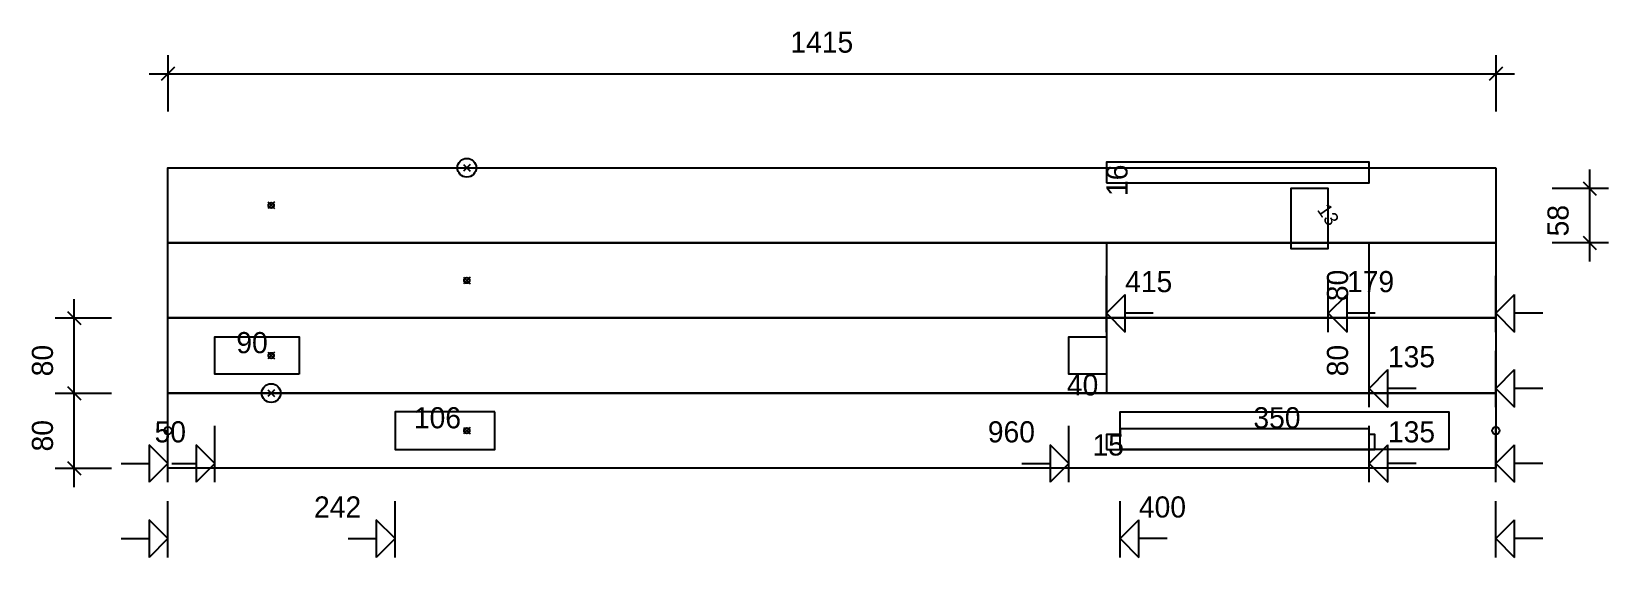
# Model space of a CAD drawing. Header units: millimetres. Extents: x -145 to 1535, y -95 to 465.
import ezdxf
from ezdxf.enums import TextEntityAlignment as Align

# ---------------------------------------------------------------- set-up
doc = ezdxf.new("R2010")
doc.units = ezdxf.units.MM
for name, color, linetype in [('1_EnPL', 7, 'CONTINUOUS'), ('CONTOUR', 7, 'CONTINUOUS'), ('CUT_HANDRAIL', 7, 'CONTINUOUS'), ('CUT_OPENING', 7, 'CONTINUOUS'), ('CUT_STEP', 7, 'CONTINUOUS'), ('CUT_STEPTEXT', 7, 'CONTINUOUS'), ('CUT_VANGTENON', 7, 'CONTINUOUS'), ('DIMLINES', 7, 'CONTINUOUS'), ('DIMLINESTEXT', 7, 'CONTINUOUS'), ('DRILLINGS', 7, 'CONTINUOUS')]:
    doc.layers.add(name, color=color, linetype=linetype)

msp = doc.modelspace()

# ---------------------------------------------------------------- linework, layer by layer
at = {"layer": '1_EnPL', "color": 0}
for centre in [(0, 40), (1414.977, 40)]:
    msp.add_circle(centre, 4, dxfattribs=at)
at = {"layer": 'CONTOUR', "color": 0, "linetype": '0'}
for points in [[(1414.977, 320), (1414.977, 240), (0, 240), (0, 320), (1414.977, 320)], [(1414.977, 240), (1414.977, 160), (0, 160), (0, 240), (1414.977, 240)], [(1414.977, 160), (1414.977, 80), (0, 80), (0, 160), (1414.977, 160)], [(1414.977, 80), (1414.977, 0), (0, 0), (0, 80), (1414.977, 80)]]:
    msp.add_lwpolyline(points, dxfattribs=at)
at = {"layer": 'CUT_HANDRAIL', "color": 1, "linetype": '1'}
for points in [[(140, 99.999), (95, 99.999), (50, 99.999), (50, 139.999), (140, 139.999), (140, 99.999)], [(1000, 139.999), (1000, 119.999), (1000, 99.999), (960, 99.999), (960, 139.999), (1000, 139.999)], [(348.512, 60), (295.272, 60), (242.031, 60), (242.031, 20), (348.512, 20), (348.512, 60)]]:
    msp.add_lwpolyline(points, dxfattribs=at)
at = {"layer": 'CUT_OPENING', "color": 1, "linetype": '1'}
for points in [[(1000, 304), (1140, 304), (1280, 304), (1280, 320), (1280, 326), (1000, 326), (1000, 320), (1000, 304)], [(1000, 160), (1140, 160), (1280, 160), (1280, 240), (1000, 240), (1000, 160)], [(1000, 80), (1140, 80), (1280, 80), (1280, 160), (1000, 160), (1000, 80)], [(1000, 20), (1140, 20), (1280, 20), (1286, 20), (1286, 36), (1280, 36), (1280, 42), (1014.628, 42), (1014.628, 36), (1000, 36), (1000, 20)]]:
    msp.add_lwpolyline(points, dxfattribs=at)
at = {"layer": 'CUT_STEP', "color": 1, "linetype": '1'}
msp.add_lwpolyline([(1236.429, 240), (1236.429, 269), (1236.429, 298), (1196.429, 298), (1196.429, 240), (1196.429, 234), (1236.429, 234), (1236.429, 240)], dxfattribs=at)
at = {"layer": 'CUT_VANGTENON', "color": 1, "linetype": '1'}
msp.add_lwpolyline([(1364.977, 20), (1189.803, 20), (1014.628, 20), (1014.628, 60), (1364.977, 60), (1364.977, 20)], dxfattribs=at)
at = {"layer": 'DIMLINES', "color": 0}
for p, q in [((0, 440), (0, 380)), ((1414.977, 440), (1414.977, 380)), ((7.071, 427.071), (-7.071, 412.929)), ((1422.048, 427.071), (1407.906, 412.929)), ((-20, 420), (1434.977, 420)), ((1507.906, 305.071), (1522.048, 290.929)), ((1514.977, 220), (1514.977, 318)), ((1534.977, 298), (1474.977, 298)), ((1534.977, 240), (1474.977, 240)), ((1507.906, 247.071), (1522.048, 232.929)), ((1000, 145), (1000, 205)), ((1236.429, 145), (1236.429, 205)), ((1414.977, 145), (1414.977, 205)), ((1000, 165), (1020, 185)), ((1020, 145), (1020, 185)), ((1236.429, 165), (1256.429, 185)), ((1256.429, 145), (1256.429, 185)), ((1414.977, 165), (1434.977, 185)), ((1434.977, 145), (1434.977, 185)), ((-100, 60), (-100, 180)), ((-120, 160), (-60, 160)), ((-107.071, 167.071), (-92.929, 152.929)), ((1000, 165), (1020, 145)), ((1050, 165), (1020, 165)), ((1236.429, 165), (1256.429, 145)), ((1286.429, 165), (1256.429, 165)), ((1414.977, 165), (1434.977, 145)), ((1464.977, 165), (1434.977, 165)), ((1280, 65), (1280, 125)), ((1414.977, 65), (1414.977, 125)), ((1280, 85), (1300, 105)), ((1300, 65), (1300, 105)), ((1414.977, 85), (1434.977, 105)), ((1434.977, 65), (1434.977, 105)), ((-107.071, 87.071), (-92.929, 72.929)), ((-107.071, 87.071), (-92.929, 72.929)), ((-100, -20), (-100, 100)), ((1280, 85), (1300, 65)), ((1330, 85), (1300, 85)), ((1414.977, 85), (1434.977, 65)), ((1464.977, 85), (1434.977, 85)), ((-120, 80), (-60, 80)), ((-120, 80), (-60, 80)), ((0, -15), (0, 45)), ((50, -15), (50, 45)), ((960, -15), (960, 45)), ((1280, -15), (1280, 45)), ((1414.977, -15), (1414.977, 45)), ((0, 5), (-20, 25)), ((-20, 25), (-20, -15)), ((50, 5), (30, 25)), ((30, 25), (30, -15)), ((960, 5), (940, 25)), ((940, 25), (940, -15)), ((1280, 5), (1300, 25)), ((1300, -15), (1300, 25)), ((1414.977, 5), (1434.977, 25)), ((1434.977, -15), (1434.977, 25)), ((-120, 0), (-60, 0)), ((-107.071, 7.071), (-92.929, -7.071)), ((-50, 5), (-20, 5)), ((0, 5), (-20, -15)), ((4, 5), (30, 5)), ((50, 5), (30, -15)), ((910, 5), (940, 5)), ((960, 5), (940, -15)), ((1280, 5), (1300, -15)), ((1330, 5), (1300, 5)), ((1414.977, 5), (1434.977, -15)), ((1464.977, 5), (1434.977, 5)), ((0, -95), (0, -35)), ((242.031, -95), (242.031, -35)), ((1014.628, -95), (1014.628, -35)), ((1414.977, -95), (1414.977, -35)), ((0, -75), (-20, -55)), ((-20, -55), (-20, -95)), ((242.031, -75), (222.031, -55)), ((222.031, -55), (222.031, -95)), ((1014.628, -75), (1034.628, -55)), ((1034.628, -95), (1034.628, -55)), ((1414.977, -75), (1434.977, -55)), ((1434.977, -95), (1434.977, -55)), ((-50, -75), (-20, -75)), ((0, -75), (-20, -95)), ((192.031, -75), (222.031, -75)), ((242.031, -75), (222.031, -95)), ((1014.628, -75), (1034.628, -95)), ((1064.628, -75), (1034.628, -75)), ((1414.977, -75), (1434.977, -95)), ((1464.977, -75), (1434.977, -75))]:
    msp.add_line(p, q, dxfattribs=at)
at = {"layer": 'DRILLINGS', "color": 3}
for p, q in [((322.048, 323.536), (314.977, 316.464)), ((314.978, 323.536), (322.047, 316.464)), ((113.536, 283.537), (106.464, 276.466)), ((106.466, 283.537), (113.534, 276.466)), ((322.048, 203.536), (314.977, 196.464)), ((314.978, 203.536), (322.047, 196.464)), ((113.536, 123.534), (106.464, 116.463)), ((106.466, 123.534), (113.534, 116.463)), ((113.536, 83.536), (106.464, 76.464)), ((106.466, 83.536), (113.534, 76.464)), ((322.048, 43.536), (314.977, 36.464)), ((314.978, 43.536), (322.047, 36.464))]:
    msp.add_line(p, q, dxfattribs=at)
for centre, radius in [((318.512, 320), 10), ((110, 280.001), 3), ((318.512, 200), 3), ((110, 119.999), 3), ((110, 80), 10), ((318.512, 40), 3)]:
    msp.add_circle(centre, radius, dxfattribs=at)

# ---------------------------------------------------------------- texts
at = {"layer": 'CUT_STEPTEXT'}
msp.add_text('13', height=15, rotation=304, dxfattribs=at).set_placement((1236.429, 283.5), align=Align.TOP_LEFT)
at = {"layer": 'DIMLINESTEXT'}
for s, p in [('1415', (663.268, 465)), ('415', (1020, 210)), ('179', (1256.429, 210)), ('90', (72.889, 144.999)), ('135', (1300, 130)), ('40', (957.889, 99.999)), ('106', (262.106, 65)), ('350', (1156.637, 65)), ('50', (-14.221, 50)), ('960', (873.668, 50)), ('15', (985.204, 36)), ('135', (1300, 50)), ('242', (155.7, -30)), ('400', (1034.628, -30))]:
    msp.add_text(s, height=22.5, dxfattribs=at).set_placement(p, align=Align.TOP_LEFT)
for s, p in [('16', (1000, 289.889)), ('58', (1469.977, 246.889)), ('80', (1235, 177.889)), ('80', (-145, 97.889)), ('80', (1235, 97.889)), ('80', (-145, 17.889))]:
    msp.add_text(s, height=22.5, rotation=90, dxfattribs=at).set_placement(p, align=Align.TOP_LEFT)

doc.saveas('drawing.dxf')
